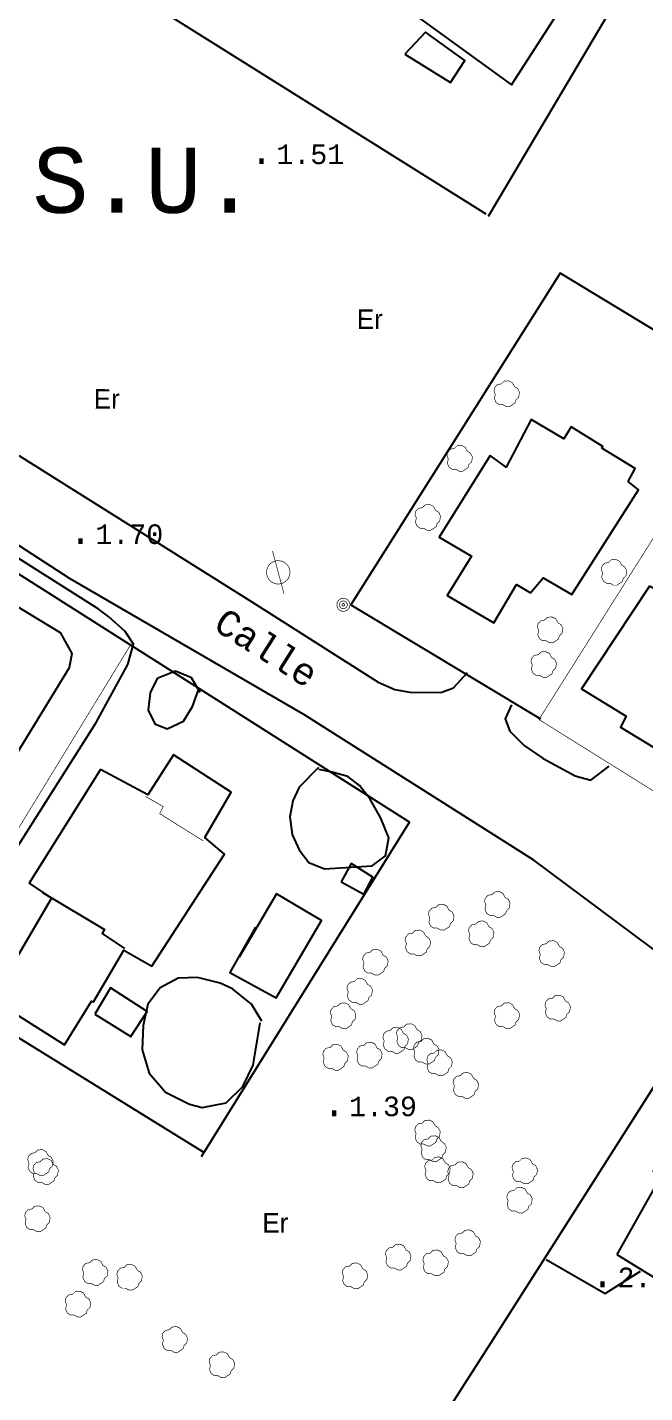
# Model space of a CAD drawing. Extents: x 743000 to 743800, y 4405200 to 4405700.
# Drawn here: x 743179 to 743226.3, y 4405256.1 to 4405360.5 of the extents above; entities that cross this region are included whole.
import ezdxf

# ---------------------------------------------------------------- set-up
doc = ezdxf.new("R2010")
doc.units = 0
doc.header["$MEASUREMENT"] = 0
for name, color, linetype in [('2', 7, 'CONTINUOUS'), ('24', 7, 'CONTINUOUS'), ('34', 7, 'CONTINUOUS'), ('41', 7, 'CONTINUOUS'), ('42', 7, 'CONTINUOUS'), ('50', 7, 'CONTINUOUS'), ('51', 7, 'CONTINUOUS'), ('54', 7, 'CONTINUOUS'), ('6', 7, 'CONTINUOUS'), ('7', 7, 'CONTINUOUS'), ('8', 7, 'CONTINUOUS')]:
    doc.layers.add(name, color=color, linetype=linetype)
doc.styles.add('MONOTXT', font='monotxt', dxfattribs={"height": 0.2})
doc.styles.get("Standard").update_dxf_attribs({"font": 'txt', "height": 0.2})

msp = doc.modelspace()

# ---------------------------------------------------------------- linework, layer by layer
at = {"layer": '2', "color": 7, "linetype": 'Continuous'}
msp.add_3dface([(743800, 4405200), (743800, 4405700), (743000.0000000001, 4405700), (743000.0000000001, 4405200)], dxfattribs=at)
at = {"layer": '34', "color": 1, "linetype": 'Continuous'}
msp.add_polyline3d([(743196.52, 4405291.68, 2.44), (743194.5500000002, 4405288.21, 2.39), (743198.0799999998, 4405286.28, 2.39), (743201.5600000002, 4405292.2, 2.4), (743198.11, 4405294.24, 2.4), (743195.2699999998, 4405289.39, 2.39)], dxfattribs=at)
at = {"layer": '41', "color": 1, "linetype": 'Continuous', "extrusion": (-0.0001748538000038455, -0.0002806816000061729, 0.9999999453219927), "const_width": 0.05, "elevation": -1363.473165}
msp.add_lwpolyline([(743235.3291592781, 4405332.310828977), (743234.3091592938, 4405332.930829002), (743218.1891577916, 4405307.360827994), (743232.499157573, 4405298.430827643)], dxfattribs=at)
at = {"layer": '41', "color": 1, "linetype": 'Continuous', "const_width": 0.05, "elevation": 2.47}
msp.add_lwpolyline([(743171.4, 4405287.83), (743186.91, 4405313.21)], dxfattribs=at)
at = {"layer": '41', "color": 1, "linetype": 'Continuous', "extrusion": (0.5407375839930336, 0.8411913368891629, 0), "const_width": 0.05, "elevation": 4107550.863383}
msp.add_lwpolyline([(1756903.840335925, 5.36), (1756878.578544619, 8.82)], dxfattribs=at)
at = {"layer": '41', "color": 1, "linetype": 'Continuous'}
for points in [[(743214.3499999999, 4405346.09, 2.34), (743229.6099999999, 4405371.9, 3.41), (743193.7, 4405394.41, 3.31), (743177.4, 4405369.3, 2.61), (743214.14, 4405346.25, 2.37)], [(743234.2699999998, 4405332.98, 2.98), (743219.8299999998, 4405341.72, 2.2), (743203.81, 4405316.34, 2.96), (743218.31, 4405307.62, 2.87)], [(743192.3899999999, 4405274.14, 2.45), (743208.2900000002, 4405299.72, 2.08), (743168.6499999998, 4405324.86, 3.42), (743152.9599999998, 4405298.92, 2.71), (743192.5799999998, 4405274.45, 2.46)], [(743251.4599999998, 4405272.04, 2.4), (743230.72, 4405285.32, 3.25), (743214.5300000001, 4405259.88, 3.11), (743198.4699999999, 4405234.810000001, 2.46), (743219.5999999999, 4405220.88, 2.56), (743236.05, 4405246.5, 8.48), (743251.4699999999, 4405272.09, 2.49)]]:
    msp.add_polyline3d(points, dxfattribs=at)
at = {"layer": '42', "color": 3, "linetype": 'Continuous', "const_width": 0.05}
for points, elevation in [([(743216.3699999999, 4405331.79), (743215.9599999998, 4405331.52), (743215.6899999998, 4405331.52), (743215.43, 4405331.67), (743215.15, 4405331.67), (743214.92, 4405331.83), (743214.7900000002, 4405332.13), (743214.8599999999, 4405332.46), (743214.7599999999, 4405332.72), (743214.8100000002, 4405332.97), (743215.0199999998, 4405333.2), (743215.3200000002, 4405333.25), (743215.5299999998, 4405333.46), (743215.8799999999, 4405333.49), (743216.16, 4405333.35), (743216.3299999998, 4405333.04), (743216.5700000002, 4405332.9), (743216.7099999998, 4405332.61), (743216.6500000001, 4405332.23), (743216.44, 4405332.03), (743216.3699999999, 4405331.79)], 4.65), ([(743212.77, 4405326.84), (743212.36, 4405326.57), (743212.0899999999, 4405326.57), (743211.83, 4405326.72), (743211.55, 4405326.72), (743211.3200000002, 4405326.88), (743211.19, 4405327.18), (743211.26, 4405327.51), (743211.16, 4405327.77), (743211.2099999998, 4405328.02), (743211.42, 4405328.25), (743211.7199999999, 4405328.3), (743211.93, 4405328.51), (743212.28, 4405328.54), (743212.56, 4405328.4), (743212.7299999999, 4405328.09), (743212.9699999999, 4405327.95), (743213.11, 4405327.66), (743213.05, 4405327.28), (743212.8399999999, 4405327.08), (743212.77, 4405326.84)], 4.39), ([(743210.3299999998, 4405322.32), (743209.9199999998, 4405322.05), (743209.65, 4405322.05), (743209.39, 4405322.2), (743209.11, 4405322.2), (743208.88, 4405322.36), (743208.7499999999, 4405322.66), (743208.8199999998, 4405322.99), (743208.7199999999, 4405323.25), (743208.77, 4405323.5), (743208.9799999999, 4405323.73), (743209.28, 4405323.78), (743209.4899999999, 4405323.99), (743209.8399999999, 4405324.02), (743210.12, 4405323.88), (743210.2900000002, 4405323.57), (743210.53, 4405323.43), (743210.67, 4405323.14), (743210.6099999999, 4405322.76), (743210.4, 4405322.560000001), (743210.3299999998, 4405322.32)], 4.39), ([(743224.5799999998, 4405318.12), (743224.1699999998, 4405317.85), (743223.9, 4405317.85), (743223.64, 4405318), (743223.3599999999, 4405318), (743223.13, 4405318.16), (743222.9999999999, 4405318.46), (743223.0699999998, 4405318.79), (743222.9699999999, 4405319.05), (743223.02, 4405319.3), (743223.2299999999, 4405319.53), (743223.53, 4405319.58), (743223.7399999999, 4405319.79), (743224.0899999999, 4405319.82), (743224.37, 4405319.68), (743224.5400000002, 4405319.37), (743224.78, 4405319.23), (743224.92, 4405318.94), (743224.8599999999, 4405318.560000001), (743224.65, 4405318.36), (743224.5799999998, 4405318.12)], 4.06), ([(743219.6899999998, 4405313.72), (743219.2800000001, 4405313.45), (743219.01, 4405313.45), (743218.7499999999, 4405313.6), (743218.4699999999, 4405313.6), (743218.2399999999, 4405313.76), (743218.11, 4405314.060000001), (743218.1800000002, 4405314.39), (743218.0799999998, 4405314.65), (743218.13, 4405314.9), (743218.34, 4405315.13), (743218.64, 4405315.18), (743218.85, 4405315.39), (743219.2000000002, 4405315.42), (743219.48, 4405315.28), (743219.65, 4405314.97), (743219.8899999999, 4405314.83), (743220.03, 4405314.54), (743219.9699999999, 4405314.16), (743219.76, 4405313.96), (743219.6899999998, 4405313.72)], 4.28), ([(743219.2000000002, 4405311.07), (743218.79, 4405310.8), (743218.5200000001, 4405310.8), (743218.2600000001, 4405310.95), (743217.9799999999, 4405310.95), (743217.7500000001, 4405311.11), (743217.62, 4405311.41), (743217.69, 4405311.74), (743217.5899999999, 4405312), (743217.64, 4405312.25), (743217.8499999999, 4405312.48), (743218.15, 4405312.53), (743218.3599999999, 4405312.74), (743218.7099999998, 4405312.77), (743218.9899999999, 4405312.63), (743219.1599999998, 4405312.32), (743219.4, 4405312.18), (743219.5400000002, 4405311.89), (743219.48, 4405311.51), (743219.2699999998, 4405311.310000001), (743219.2000000002, 4405311.07)], 4.31), ([(743215.65, 4405292.71), (743215.24, 4405292.44), (743214.97, 4405292.44), (743214.7099999998, 4405292.59), (743214.4299999998, 4405292.59), (743214.2000000002, 4405292.75), (743214.07, 4405293.05), (743214.14, 4405293.38), (743214.04, 4405293.64), (743214.0899999999, 4405293.89), (743214.3000000002, 4405294.12), (743214.5999999999, 4405294.17), (743214.8100000002, 4405294.38), (743215.16, 4405294.41), (743215.44, 4405294.27), (743215.6099999999, 4405293.96), (743215.8499999999, 4405293.82), (743215.99, 4405293.53), (743215.93, 4405293.15), (743215.72, 4405292.95), (743215.65, 4405292.71)], 3.21), ([(743211.3599999999, 4405291.73), (743210.95, 4405291.46), (743210.68, 4405291.46), (743210.42, 4405291.61), (743210.14, 4405291.61), (743209.91, 4405291.77), (743209.7799999998, 4405292.07), (743209.8499999999, 4405292.4), (743209.75, 4405292.66), (743209.8, 4405292.91), (743210.0099999999, 4405293.14), (743210.31, 4405293.19), (743210.5199999998, 4405293.4), (743210.8699999999, 4405293.43), (743211.15, 4405293.29), (743211.3200000002, 4405292.98), (743211.5599999998, 4405292.84), (743211.7, 4405292.55), (743211.6399999999, 4405292.17), (743211.4300000002, 4405291.97), (743211.3599999999, 4405291.73)], 3.21), ([(743209.57, 4405289.76), (743209.16, 4405289.49), (743208.89, 4405289.49), (743208.63, 4405289.64), (743208.3499999999, 4405289.64), (743208.12, 4405289.8), (743207.9899999999, 4405290.1), (743208.06, 4405290.43), (743207.9599999998, 4405290.69), (743208.01, 4405290.94), (743208.2199999999, 4405291.17), (743208.52, 4405291.22), (743208.7299999999, 4405291.43), (743209.0799999998, 4405291.46), (743209.36, 4405291.32), (743209.5300000001, 4405291.01), (743209.7699999998, 4405290.87), (743209.91, 4405290.58), (743209.8499999999, 4405290.2), (743209.64, 4405290), (743209.57, 4405289.76)], 3.21), ([(743214.42, 4405290.46), (743214.0099999999, 4405290.19), (743213.7399999999, 4405290.19), (743213.4799999999, 4405290.34), (743213.2000000002, 4405290.34), (743212.9699999999, 4405290.5), (743212.8399999999, 4405290.8), (743212.91, 4405291.13), (743212.81, 4405291.39), (743212.8599999999, 4405291.64), (743213.07, 4405291.87), (743213.3699999999, 4405291.92), (743213.5799999998, 4405292.13), (743213.93, 4405292.16), (743214.2099999998, 4405292.02), (743214.38, 4405291.71), (743214.62, 4405291.57), (743214.7599999999, 4405291.28), (743214.7, 4405290.9), (743214.4899999999, 4405290.7), (743214.42, 4405290.46)], 3.21), ([(743219.81, 4405288.95), (743219.4, 4405288.68), (743219.13, 4405288.68), (743218.8699999999, 4405288.83), (743218.5899999999, 4405288.83), (743218.3599999999, 4405288.99), (743218.2299999999, 4405289.29), (743218.3000000002, 4405289.62), (743218.2, 4405289.88), (743218.2499999999, 4405290.13), (743218.46, 4405290.36), (743218.7599999999, 4405290.41), (743218.97, 4405290.62), (743219.3200000002, 4405290.65), (743219.5999999999, 4405290.51), (743219.7699999998, 4405290.2), (743220.0099999999, 4405290.060000001), (743220.15, 4405289.77), (743220.0899999999, 4405289.39), (743219.88, 4405289.19), (743219.81, 4405288.95)], 3.21), ([(743206.32, 4405288.29), (743205.91, 4405288.02), (743205.64, 4405288.02), (743205.38, 4405288.17), (743205.0999999999, 4405288.17), (743204.87, 4405288.33), (743204.7399999999, 4405288.63), (743204.81, 4405288.96), (743204.7099999998, 4405289.22), (743204.76, 4405289.47), (743204.9699999999, 4405289.7), (743205.27, 4405289.75), (743205.4799999999, 4405289.96), (743205.8299999998, 4405289.99), (743206.1099999999, 4405289.85), (743206.2799999998, 4405289.54), (743206.5199999998, 4405289.4), (743206.66, 4405289.11), (743206.5999999999, 4405288.73), (743206.3900000001, 4405288.53), (743206.32, 4405288.29)], 3.21), ([(743205.12, 4405286.06), (743204.7099999998, 4405285.79), (743204.4399999998, 4405285.79), (743204.1799999998, 4405285.94), (743203.9, 4405285.94), (743203.6699999998, 4405286.1), (743203.5400000002, 4405286.4), (743203.61, 4405286.73), (743203.51, 4405286.99), (743203.5599999998, 4405287.24), (743203.77, 4405287.47), (743204.0699999998, 4405287.52), (743204.28, 4405287.73), (743204.63, 4405287.76), (743204.9099999998, 4405287.62), (743205.0799999998, 4405287.310000001), (743205.32, 4405287.17), (743205.4599999998, 4405286.88), (743205.4, 4405286.5), (743205.19, 4405286.3), (743205.12, 4405286.06)], 3.21), ([(743220.27, 4405284.78), (743219.8599999999, 4405284.51), (743219.5899999999, 4405284.51), (743219.3299999998, 4405284.66), (743219.0500000002, 4405284.66), (743218.82, 4405284.82), (743218.6900000002, 4405285.12), (743218.7599999999, 4405285.45), (743218.66, 4405285.71), (743218.7099999998, 4405285.96), (743218.92, 4405286.19), (743219.2199999999, 4405286.24), (743219.43, 4405286.45), (743219.7799999998, 4405286.48), (743220.06, 4405286.34), (743220.23, 4405286.03), (743220.47, 4405285.89), (743220.6099999999, 4405285.6), (743220.5499999998, 4405285.22), (743220.3399999999, 4405285.02), (743220.27, 4405284.78)], 3.21), ([(743203.8499999999, 4405284.19), (743203.44, 4405283.92), (743203.1700000002, 4405283.92), (743202.9099999998, 4405284.07), (743202.6299999999, 4405284.07), (743202.3999999998, 4405284.23), (743202.27, 4405284.53), (743202.3399999999, 4405284.86), (743202.24, 4405285.12), (743202.29, 4405285.37), (743202.4999999999, 4405285.6), (743202.8, 4405285.65), (743203.0099999999, 4405285.86), (743203.3599999999, 4405285.89), (743203.6399999999, 4405285.75), (743203.81, 4405285.44), (743204.0500000002, 4405285.3), (743204.1900000002, 4405285.01), (743204.13, 4405284.63), (743203.92, 4405284.43), (743203.8499999999, 4405284.19)], 3.21), ([(743216.38, 4405284.2), (743215.97, 4405283.93), (743215.7, 4405283.93), (743215.44, 4405284.08), (743215.16, 4405284.08), (743214.93, 4405284.24), (743214.8, 4405284.54), (743214.87, 4405284.87), (743214.77, 4405285.13), (743214.82, 4405285.38), (743215.0299999998, 4405285.61), (743215.3299999998, 4405285.66), (743215.54, 4405285.87), (743215.8900000001, 4405285.9), (743216.17, 4405285.76), (743216.34, 4405285.45), (743216.58, 4405285.310000001), (743216.7199999999, 4405285.02), (743216.66, 4405284.64), (743216.45, 4405284.44), (743216.38, 4405284.2)], 3.21), ([(743207.8699999999, 4405282.31), (743207.4599999998, 4405282.04), (743207.1900000002, 4405282.04), (743206.93, 4405282.19), (743206.65, 4405282.19), (743206.42, 4405282.35), (743206.29, 4405282.65), (743206.3599999999, 4405282.98), (743206.26, 4405283.24), (743206.3100000002, 4405283.49), (743206.5199999998, 4405283.72), (743206.8200000002, 4405283.77), (743207.0299999998, 4405283.98), (743207.3799999999, 4405284.01), (743207.6599999998, 4405283.87), (743207.83, 4405283.560000001), (743208.0699999998, 4405283.42), (743208.2099999998, 4405283.13), (743208.1499999998, 4405282.75), (743207.9400000002, 4405282.55), (743207.8699999999, 4405282.31)], 3.21), ([(743208.91, 4405282.59), (743208.4999999999, 4405282.32), (743208.2299999999, 4405282.32), (743207.9699999999, 4405282.47), (743207.69, 4405282.47), (743207.4599999998, 4405282.63), (743207.3299999998, 4405282.93), (743207.3999999998, 4405283.26), (743207.3, 4405283.52), (743207.35, 4405283.77), (743207.5599999998, 4405284), (743207.86, 4405284.05), (743208.0699999998, 4405284.26), (743208.4199999998, 4405284.29), (743208.7, 4405284.15), (743208.87, 4405283.84), (743209.11, 4405283.7), (743209.2499999999, 4405283.41), (743209.1899999998, 4405283.03), (743208.9799999999, 4405282.83), (743208.91, 4405282.59)], 3.21), ([(743210.2099999998, 4405281.48), (743209.8, 4405281.21), (743209.5300000001, 4405281.21), (743209.2699999998, 4405281.36), (743208.9899999999, 4405281.36), (743208.7599999999, 4405281.52), (743208.63, 4405281.82), (743208.7, 4405282.15), (743208.5999999999, 4405282.41), (743208.65, 4405282.66), (743208.8599999999, 4405282.89), (743209.16, 4405282.94), (743209.3699999999, 4405283.15), (743209.7199999999, 4405283.18), (743209.9999999999, 4405283.04), (743210.17, 4405282.73), (743210.41, 4405282.59), (743210.5500000002, 4405282.3), (743210.49, 4405281.92), (743210.28, 4405281.72), (743210.2099999998, 4405281.48)], 3.21), ([(743203.27, 4405281.01), (743202.86, 4405280.74), (743202.5899999999, 4405280.74), (743202.33, 4405280.89), (743202.05, 4405280.89), (743201.8200000002, 4405281.05), (743201.69, 4405281.35), (743201.76, 4405281.68), (743201.66, 4405281.94), (743201.7099999998, 4405282.19), (743201.92, 4405282.42), (743202.2199999999, 4405282.47), (743202.43, 4405282.68), (743202.78, 4405282.71), (743203.06, 4405282.57), (743203.2299999999, 4405282.26), (743203.4699999999, 4405282.12), (743203.61, 4405281.83), (743203.55, 4405281.45), (743203.3399999999, 4405281.25), (743203.27, 4405281.01)], 3.21), ([(743205.8599999999, 4405281.18), (743205.45, 4405280.91), (743205.18, 4405280.91), (743204.92, 4405281.06), (743204.64, 4405281.06), (743204.41, 4405281.22), (743204.28, 4405281.52), (743204.35, 4405281.85), (743204.25, 4405282.11), (743204.3, 4405282.36), (743204.5099999999, 4405282.59), (743204.81, 4405282.64), (743205.0199999998, 4405282.85), (743205.37, 4405282.88), (743205.65, 4405282.74), (743205.8200000002, 4405282.43), (743206.0600000002, 4405282.29), (743206.2, 4405282), (743206.14, 4405281.62), (743205.93, 4405281.42), (743205.8599999999, 4405281.18)], 3.21), ([(743211.23, 4405280.59), (743210.82, 4405280.32), (743210.5500000002, 4405280.32), (743210.2900000002, 4405280.47), (743210.0099999999, 4405280.47), (743209.7799999998, 4405280.63), (743209.65, 4405280.93), (743209.7199999999, 4405281.26), (743209.62, 4405281.52), (743209.67, 4405281.77), (743209.8799999999, 4405282), (743210.18, 4405282.05), (743210.3899999999, 4405282.26), (743210.7399999999, 4405282.29), (743211.0199999998, 4405282.15), (743211.19, 4405281.84), (743211.4300000002, 4405281.7), (743211.5700000002, 4405281.41), (743211.51, 4405281.03), (743211.3, 4405280.83), (743211.23, 4405280.59)], 3.21), ([(743213.2399999999, 4405278.86), (743212.83, 4405278.59), (743212.56, 4405278.59), (743212.3, 4405278.74), (743212.02, 4405278.74), (743211.79, 4405278.9), (743211.66, 4405279.2), (743211.73, 4405279.53), (743211.63, 4405279.79), (743211.68, 4405280.04), (743211.8899999999, 4405280.27), (743212.19, 4405280.32), (743212.3999999998, 4405280.53), (743212.75, 4405280.560000001), (743213.03, 4405280.42), (743213.2000000002, 4405280.11), (743213.4400000002, 4405279.97), (743213.5799999998, 4405279.68), (743213.52, 4405279.3), (743213.31, 4405279.1), (743213.2399999999, 4405278.86)], 3.21), ([(743210.31, 4405275.22), (743209.9, 4405274.95), (743209.63, 4405274.95), (743209.3699999999, 4405275.1), (743209.0899999999, 4405275.1), (743208.8599999999, 4405275.26), (743208.7299999999, 4405275.56), (743208.8000000002, 4405275.89), (743208.7, 4405276.15), (743208.7499999999, 4405276.4), (743208.96, 4405276.63), (743209.2599999999, 4405276.68), (743209.47, 4405276.89), (743209.8200000002, 4405276.92), (743210.0999999999, 4405276.78), (743210.2699999998, 4405276.47), (743210.5099999999, 4405276.33), (743210.65, 4405276.04), (743210.5899999999, 4405275.66), (743210.38, 4405275.46), (743210.31, 4405275.22)], 3.21), ([(743210.77, 4405274.02), (743210.3599999999, 4405273.75), (743210.0899999999, 4405273.75), (743209.8299999998, 4405273.9), (743209.5500000002, 4405273.9), (743209.32, 4405274.060000001), (743209.1899999998, 4405274.36), (743209.2599999999, 4405274.69), (743209.16, 4405274.95), (743209.2099999998, 4405275.2), (743209.42, 4405275.43), (743209.7199999999, 4405275.48), (743209.93, 4405275.69), (743210.28, 4405275.72), (743210.56, 4405275.58), (743210.73, 4405275.27), (743210.97, 4405275.13), (743211.1099999999, 4405274.84), (743211.0499999998, 4405274.46), (743210.8399999999, 4405274.26), (743210.77, 4405274.02)], 3.21), ([(743180.6899999998, 4405272.96), (743180.28, 4405272.69), (743180.0099999999, 4405272.69), (743179.7499999999, 4405272.84), (743179.4699999999, 4405272.84), (743179.2399999999, 4405273), (743179.11, 4405273.3), (743179.18, 4405273.63), (743179.0799999998, 4405273.89), (743179.13, 4405274.14), (743179.3399999999, 4405274.37), (743179.64, 4405274.42), (743179.8499999999, 4405274.63), (743180.2, 4405274.66), (743180.4799999999, 4405274.52), (743180.6499999998, 4405274.21), (743180.89, 4405274.07), (743181.0299999998, 4405273.78), (743180.97, 4405273.4), (743180.7599999999, 4405273.2), (743180.6899999998, 4405272.96)], 2.42), ([(743181.0899999999, 4405272.27), (743180.68, 4405272), (743180.41, 4405272), (743180.15, 4405272.15), (743179.87, 4405272.15), (743179.64, 4405272.310000001), (743179.51, 4405272.61), (743179.5799999998, 4405272.94), (743179.48, 4405273.2), (743179.53, 4405273.45), (743179.7399999999, 4405273.68), (743180.04, 4405273.73), (743180.2499999999, 4405273.94), (743180.5999999999, 4405273.97), (743180.88, 4405273.83), (743181.0500000002, 4405273.52), (743181.2900000002, 4405273.38), (743181.43, 4405273.09), (743181.37, 4405272.71), (743181.16, 4405272.51), (743181.0899999999, 4405272.27)], 2.42), ([(743211.07, 4405272.4), (743210.66, 4405272.13), (743210.3899999999, 4405272.13), (743210.13, 4405272.28), (743209.8499999999, 4405272.28), (743209.62, 4405272.44), (743209.4899999999, 4405272.74), (743209.56, 4405273.07), (743209.4599999998, 4405273.33), (743209.51, 4405273.58), (743209.7199999999, 4405273.810000001), (743210.02, 4405273.86), (743210.2299999999, 4405274.07), (743210.5799999998, 4405274.1), (743210.8599999999, 4405273.96), (743211.0299999998, 4405273.65), (743211.2699999998, 4405273.51), (743211.41, 4405273.22), (743211.3499999999, 4405272.84), (743211.1400000001, 4405272.64), (743211.07, 4405272.4)], 3.21), ([(743212.83, 4405272.03), (743212.42, 4405271.76), (743212.1499999998, 4405271.76), (743211.8899999999, 4405271.91), (743211.6099999999, 4405271.91), (743211.3799999999, 4405272.07), (743211.2499999999, 4405272.37), (743211.3200000002, 4405272.7), (743211.22, 4405272.96), (743211.2699999998, 4405273.21), (743211.48, 4405273.44), (743211.7799999998, 4405273.49), (743211.99, 4405273.7), (743212.34, 4405273.73), (743212.6199999999, 4405273.59), (743212.79, 4405273.28), (743213.03, 4405273.14), (743213.1699999998, 4405272.85), (743213.11, 4405272.47), (743212.8999999998, 4405272.27), (743212.83, 4405272.03)], 3.21), ([(743217.7500000001, 4405272.32), (743217.3399999999, 4405272.05), (743217.07, 4405272.05), (743216.81, 4405272.2), (743216.5299999998, 4405272.2), (743216.3, 4405272.36), (743216.17, 4405272.66), (743216.2399999999, 4405272.99), (743216.1400000001, 4405273.25), (743216.19, 4405273.5), (743216.4000000001, 4405273.73), (743216.7, 4405273.78), (743216.9100000001, 4405273.99), (743217.2599999999, 4405274.02), (743217.54, 4405273.88), (743217.7099999998, 4405273.57), (743217.9500000002, 4405273.43), (743218.09, 4405273.14), (743218.03, 4405272.76), (743217.82, 4405272.56), (743217.7500000001, 4405272.32)], 3.21), ([(743217.3499999999, 4405270.08), (743216.94, 4405269.81), (743216.67, 4405269.81), (743216.41, 4405269.96), (743216.1299999999, 4405269.96), (743215.9, 4405270.12), (743215.7699999998, 4405270.42), (743215.8399999999, 4405270.75), (743215.74, 4405271.01), (743215.79, 4405271.26), (743215.9999999999, 4405271.49), (743216.3, 4405271.54), (743216.5099999999, 4405271.75), (743216.8599999999, 4405271.78), (743217.1399999999, 4405271.64), (743217.31, 4405271.33), (743217.55, 4405271.19), (743217.69, 4405270.9), (743217.6299999999, 4405270.52), (743217.4200000002, 4405270.32), (743217.3499999999, 4405270.08)], 3.21), ([(743180.46, 4405268.66), (743180.05, 4405268.39), (743179.78, 4405268.39), (743179.52, 4405268.54), (743179.2399999999, 4405268.54), (743179.01, 4405268.7), (743178.8799999999, 4405269), (743178.9500000002, 4405269.33), (743178.85, 4405269.59), (743178.8999999998, 4405269.84), (743179.11, 4405270.07), (743179.4099999998, 4405270.12), (743179.62, 4405270.33), (743179.9699999999, 4405270.36), (743180.2499999999, 4405270.22), (743180.42, 4405269.91), (743180.66, 4405269.77), (743180.8, 4405269.48), (743180.74, 4405269.1), (743180.53, 4405268.9), (743180.46, 4405268.66)], 2.42), ([(743213.38, 4405266.82), (743212.9699999999, 4405266.55), (743212.7, 4405266.55), (743212.44, 4405266.7), (743212.1600000001, 4405266.7), (743211.93, 4405266.86), (743211.7999999998, 4405267.16), (743211.8699999999, 4405267.49), (743211.77, 4405267.75), (743211.8200000002, 4405268), (743212.03, 4405268.23), (743212.3299999998, 4405268.28), (743212.54, 4405268.49), (743212.89, 4405268.52), (743213.1699999998, 4405268.38), (743213.34, 4405268.07), (743213.5799999998, 4405267.93), (743213.7199999999, 4405267.64), (743213.6599999998, 4405267.26), (743213.45, 4405267.06), (743213.38, 4405266.82)], 3.21), ([(743208.0699999998, 4405265.73), (743207.6599999998, 4405265.46), (743207.39, 4405265.46), (743207.1299999999, 4405265.61), (743206.8499999999, 4405265.61), (743206.6199999999, 4405265.77), (743206.49, 4405266.07), (743206.5599999998, 4405266.4), (743206.4599999998, 4405266.66), (743206.51, 4405266.91), (743206.7199999999, 4405267.14), (743207.02, 4405267.19), (743207.2299999999, 4405267.4), (743207.5799999998, 4405267.43), (743207.86, 4405267.29), (743208.03, 4405266.98), (743208.27, 4405266.84), (743208.41, 4405266.55), (743208.3499999999, 4405266.17), (743208.14, 4405265.97), (743208.0699999998, 4405265.73)], 3.21), ([(743184.88, 4405264.55), (743184.4699999999, 4405264.28), (743184.2, 4405264.28), (743183.94, 4405264.43), (743183.6599999998, 4405264.43), (743183.43, 4405264.59), (743183.2999999998, 4405264.89), (743183.37, 4405265.22), (743183.27, 4405265.48), (743183.3199999998, 4405265.73), (743183.53, 4405265.96), (743183.8299999998, 4405266.01), (743184.04, 4405266.22), (743184.39, 4405266.25), (743184.6699999998, 4405266.11), (743184.8399999999, 4405265.8), (743185.0799999998, 4405265.66), (743185.2199999999, 4405265.37), (743185.16, 4405264.99), (743184.95, 4405264.79), (743184.88, 4405264.55)], 2.77), ([(743210.93, 4405265.28), (743210.5199999998, 4405265.01), (743210.2499999999, 4405265.01), (743209.9899999999, 4405265.16), (743209.71, 4405265.16), (743209.4799999999, 4405265.32), (743209.3499999999, 4405265.62), (743209.42, 4405265.95), (743209.32, 4405266.21), (743209.3699999999, 4405266.46), (743209.5799999998, 4405266.69), (743209.8799999999, 4405266.74), (743210.0899999999, 4405266.95), (743210.44, 4405266.98), (743210.7199999999, 4405266.84), (743210.89, 4405266.53), (743211.1299999999, 4405266.39), (743211.2699999998, 4405266.1), (743211.2099999998, 4405265.72), (743211, 4405265.52), (743210.93, 4405265.28)], 3.21), ([(743187.51, 4405264.18), (743187.0999999999, 4405263.91), (743186.8299999998, 4405263.91), (743186.5700000002, 4405264.06), (743186.2899999998, 4405264.06), (743186.06, 4405264.22), (743185.9299999998, 4405264.52), (743186, 4405264.85), (743185.9, 4405265.11), (743185.9499999998, 4405265.36), (743186.16, 4405265.59), (743186.4599999998, 4405265.64), (743186.67, 4405265.85), (743187.02, 4405265.88), (743187.2999999998, 4405265.74), (743187.4699999999, 4405265.43), (743187.7099999998, 4405265.29), (743187.8499999999, 4405265), (743187.79, 4405264.62), (743187.5799999998, 4405264.42), (743187.51, 4405264.18)], 2.77), ([(743204.76, 4405264.29), (743204.35, 4405264.02), (743204.0799999998, 4405264.02), (743203.82, 4405264.17), (743203.5400000002, 4405264.17), (743203.31, 4405264.33), (743203.18, 4405264.63), (743203.25, 4405264.96), (743203.15, 4405265.22), (743203.2, 4405265.47), (743203.41, 4405265.7), (743203.7099999998, 4405265.75), (743203.92, 4405265.96), (743204.2700000001, 4405265.99), (743204.55, 4405265.85), (743204.72, 4405265.54), (743204.96, 4405265.4), (743205.0999999999, 4405265.11), (743205.04, 4405264.73), (743204.8299999998, 4405264.53), (743204.76, 4405264.29)], 3.2), ([(743183.56, 4405262.13), (743183.1499999998, 4405261.86), (743182.8799999999, 4405261.86), (743182.62, 4405262.01), (743182.3399999999, 4405262.01), (743182.11, 4405262.17), (743181.98, 4405262.47), (743182.0499999998, 4405262.8), (743181.95, 4405263.06), (743182, 4405263.31), (743182.2099999998, 4405263.54), (743182.51, 4405263.59), (743182.7199999999, 4405263.8), (743183.0699999998, 4405263.83), (743183.35, 4405263.69), (743183.52, 4405263.38), (743183.76, 4405263.24), (743183.9, 4405262.95), (743183.84, 4405262.57), (743183.6299999999, 4405262.37), (743183.56, 4405262.13)], 2.9), ([(743190.97, 4405259.42), (743190.56, 4405259.15), (743190.29, 4405259.15), (743190.03, 4405259.3), (743189.7499999999, 4405259.3), (743189.52, 4405259.46), (743189.3899999999, 4405259.76), (743189.4599999998, 4405260.09), (743189.36, 4405260.35), (743189.41, 4405260.6), (743189.6199999999, 4405260.83), (743189.92, 4405260.88), (743190.13, 4405261.09), (743190.4799999999, 4405261.12), (743190.7599999999, 4405260.98), (743190.93, 4405260.67), (743191.17, 4405260.53), (743191.31, 4405260.24), (743191.2499999999, 4405259.86), (743191.0399999998, 4405259.66), (743190.97, 4405259.42)], 2.77), ([(743194.5699999998, 4405257.49), (743194.16, 4405257.22), (743193.89, 4405257.22), (743193.6299999999, 4405257.37), (743193.3499999999, 4405257.37), (743193.1199999999, 4405257.53), (743192.99, 4405257.83), (743193.06, 4405258.16), (743192.9599999998, 4405258.42), (743193.01, 4405258.67), (743193.2199999999, 4405258.9), (743193.52, 4405258.95), (743193.7299999999, 4405259.16), (743194.0799999998, 4405259.19), (743194.36, 4405259.05), (743194.53, 4405258.74), (743194.7700000001, 4405258.6), (743194.91, 4405258.31), (743194.85, 4405257.93), (743194.64, 4405257.73), (743194.5699999998, 4405257.49)], 2.89)]:
    msp.add_lwpolyline(points, dxfattribs=dict(at, elevation=elevation))
at = {"layer": '42', "color": 3, "linetype": 'Continuous', "elevation": 3.99}
msp.add_lwpolyline([(743192.28, 4405309.64), (743191.61, 4405310.77), (743190.38, 4405311.28), (743188.9799999999, 4405310.7), (743188.44, 4405309.6), (743188.3, 4405308.29), (743188.81, 4405307.25), (743189.7599999999, 4405306.86), (743191.0099999999, 4405307.44), (743191.7, 4405308.57), (743192.1399999999, 4405309.83)], dxfattribs=at)
at = {"layer": '42', "color": 3, "linetype": 'Continuous'}
for points in [[(743172.8499999999, 4405289.26, 4.34), (743184.31, 4405307.34, 4.72), (743186.73, 4405311.78, 4.47), (743187.1700000002, 4405313.33, 4.47), (743186.53, 4405314.31, 4.47), (743185.2900000002, 4405315.43, 4.47), (743184.4599999998, 4405316.03, 4.47), (743173.85, 4405322.75, 4.47)], [(743175.1799999998, 4405318.07, 4.45), (743181.5600000002, 4405314.22, 4.39), (743182.45, 4405312.62, 4.39), (743182.25, 4405311.53, 4.39), (743171.0999999999, 4405293.34, 4.39)], [(743201.3399999999, 4405303.89, 4.14), (743199.8399999999, 4405302.4, 4.14), (743199.3599999999, 4405301.36, 4.14), (743199.1399999999, 4405300.12, 4.14), (743199.3199999998, 4405298.78, 4.14), (743199.8399999999, 4405297.59, 4.14), (743200.5799999998, 4405296.62, 4.14), (743201.7899999998, 4405296.14, 4.14), (743205.4399999998, 4405296.37, 4.24), (743206.4599999998, 4405297.13, 4.24), (743206.7099999998, 4405298.53, 4.15), (743206.0999999999, 4405300.03, 4), (743205.2900000002, 4405301.47, 3.93), (743204.4599999998, 4405302.52, 3.91), (743203.5799999998, 4405303.2, 3.91), (743202.37, 4405303.54, 3.91), (743201.3699999999, 4405303.75, 3.97)], [(743196.9999999999, 4405284.5, 4.88), (743196.21, 4405285.78, 4.88), (743194.7399999999, 4405286.97, 4.88), (743193.82, 4405287.39, 4.88), (743192.07, 4405287.84, 4.88), (743190.5899999999, 4405287.77, 4.88), (743189.2099999998, 4405287.03, 4.88), (743188.26, 4405285.8, 4.88), (743187.91, 4405284.15, 4.88), (743187.84, 4405282.3, 4.88), (743188.3699999999, 4405280.5, 4.88), (743189.63, 4405279.07, 4.88), (743191.45, 4405278.14, 4.88), (743192.4300000002, 4405277.88, 4.88), (743194.2599999999, 4405278.24, 4.88), (743195.55, 4405279.49, 4.87), (743196.3399999999, 4405281.13, 4.81), (743196.8799999999, 4405284.37, 4.81)]]:
    msp.add_polyline3d(points, dxfattribs=at)
at = {"layer": '51', "color": 1, "linetype": 'Continuous', "const_width": 0.05, "elevation": 5.07}
msp.add_lwpolyline([(743188.12, 4405301.67), (743189.4500000002, 4405300.91), (743189.1800000002, 4405300.37), (743192.52, 4405298.28)], dxfattribs=at)
at = {"layer": '51', "color": 1, "linetype": 'Continuous', "extrusion": (-0.5346633583219116, -0.8450651414346325, 0), "const_width": 0.05, "elevation": -4120106.937192}
msp.add_lwpolyline([(-1727306.002972634, 4.18), (-1727312.736181378, 4.04)], dxfattribs=at)
at = {"layer": '51', "color": 1, "linetype": 'Continuous'}
for points in [[(743206.1199999999, 4405379.01, 7.58), (743200.43, 4405370.47, 7.65), (743205.42, 4405367.17, 7.73), (743204.0500000002, 4405364.87, 7.26), (743216.0899999999, 4405356.14, 7.81), (743221.93, 4405365.2, 7.82), (743215.41, 4405369.93, 7.68), (743216.6, 4405371.92, 7.68), (743206.1199999999, 4405379.01, 7.58)], [(743207.9400000002, 4405358.49, 4.83), (743211.42, 4405356.32, 4.81), (743212.53, 4405357.99, 4.35), (743209.5300000001, 4405360.15, 4.35), (743207.9400000002, 4405358.49, 4.83)], [(743214.46, 4405327.77, 6.1), (743210.56, 4405321.53, 5.86), (743213.0400000002, 4405320.06, 8.09), (743211.19, 4405317.05, 7.04), (743214.7499999999, 4405314.98, 7.04), (743216.49, 4405317.9, 8.02), (743217.56, 4405317.27, 8.32), (743218.5200000001, 4405318.41, 7.61), (743220.7099999998, 4405317.13, 7.42), (743225.8299999998, 4405325.15, 7.04), (743225.0299999998, 4405325.79, 6.13), (743225.5600000002, 4405326.78, 6.13), (743223.02, 4405328.32, 6.91), (743223.09, 4405328.45, 6.14), (743220.67, 4405329.96, 6.14), (743220.1099999999, 4405329.05, 6.64), (743217.6099999999, 4405330.52, 6.47), (743215.68, 4405326.87, 7.63), (743214.46, 4405327.77, 6.1)], [(743226.6499999998, 4405317.78, 6.95), (743221.45, 4405309.91, 6.75), (743224.88, 4405307.82, 9.12), (743224.43, 4405306.99, 9.02), (743231.53, 4405302.68, 6.74), (743234.5500000002, 4405307.71, 6.65), (743233.15, 4405308.65, 7.16), (743234.8699999999, 4405311.49, 6.83), (743236.3499999999, 4405314.29, 4.55), (743232.87, 4405316.27, 4.55), (743232.09, 4405314.78, 8.36), (743226.6499999998, 4405317.78, 6.95)], [(743184.6399999999, 4405303.75, 5.05), (743179.18, 4405295.060000001, 5.05), (743180.9, 4405293.89, 5.23), (743178.3599999999, 4405289.53, 4.01), (743176.4299999998, 4405286.11, 3.7), (743181.89, 4405282.69, 3.56), (743183.9599999998, 4405286.01, 3.94), (743184.11, 4405285.96, 3.94), (743186.43, 4405289.92, 5.41), (743188.57, 4405288.71, 5.41), (743194.13, 4405297.26, 5.17), (743192.6399999999, 4405298.54, 4.99), (743194.66, 4405302.02, 4.89), (743190.2299999999, 4405304.88, 4.75), (743188.28, 4405301.810000001, 4.92), (743184.6399999999, 4405303.75, 5.05)], [(743203.07, 4405295.14, 3.99), (743204.8000000002, 4405294.21, 4.42), (743205.4999999999, 4405295.5, 4.33), (743203.82, 4405296.56, 4.18), (743203.07, 4405295.14, 3.99)], [(743180.21, 4405294.33, 5.33), (743184.95, 4405291.51, 5.21), (743184.7800000001, 4405291.19, 5.29), (743186.49, 4405290.04, 5.12)], [(743184.2099999998, 4405285.02, 4.96), (743186.97, 4405283.310000001, 4.88), (743188.2299999999, 4405285.24, 4.64), (743185.4199999998, 4405287.03, 4.81), (743184.2099999998, 4405285.02, 4.96)], [(743224.1699999998, 4405266.64, 8.09), (743233.2800000001, 4405261.03, 8.09), (743237.06, 4405267.1, 7.98), (743239.67, 4405265.61, 6.85), (743243.28, 4405271.57, 6.99), (743230.98, 4405279.22, 7.15), (743226.95, 4405273.01, 7.15), (743227.56, 4405272.66, 8.01), (743224.1699999998, 4405266.64, 8.09)]]:
    msp.add_polyline3d(points, dxfattribs=at)
at = {"layer": '54', "color": 1, "linetype": 'Continuous', "extrusion": (-0.454937766095011, -0.7896046283913409, 0.4117719754954843), "elevation": -3816535.831653}
msp.add_lwpolyline([(-1555243.468981151, 1724533.804146978), (-1555238.240883983, 1724533.804146978), (-1555236.772414719, 1724540.651606216)], dxfattribs=at)
at = {"layer": '6', "color": 7, "linetype": 'Continuous'}
for points in [[(743276.01, 4405200, 2.43), (743276.45, 4405200.28, 2.43), (743277.06, 4405201.16, 2.43), (743286.89, 4405219.57, 2.44), (743290.9999999999, 4405227.8, 2.44), (743296.2199999999, 4405241.41, 2.44), (743296.21, 4405242.76, 2.44), (743295.78, 4405244.08, 2.44), (743295.01, 4405245.560000001, 2.44), (743292.44, 4405249.27, 2.43), (743291.4899999999, 4405250.26, 2.41), (743274.29, 4405260.79, 2.1), (743256.25, 4405272.29, 2.1), (743254.0500000002, 4405273.46, 2.1), (743251.68, 4405274.28, 2.1), (743250.49, 4405274.74, 2.29), (743249.0099999999, 4405275.51, 2.46), (743238.07, 4405282.32, 2.34), (743234.52, 4405284.37, 2.29), (743217.82, 4405296.82, 1.87), (743200.21, 4405307.96, 1.87), (743182.32, 4405318.33, 1.92), (743165.29, 4405329.39, 2.07)], [(743178.3999999998, 4405327.78, 1.73), (743196.23, 4405316.58, 1.73), (743205.89, 4405310.42, 1.73), (743207.17, 4405309.87, 1.73), (743208.3099999998, 4405309.66, 1.76), (743209.5799999998, 4405309.63, 1.94), (743210.7599999999, 4405309.67, 2.42), (743211.6700000002, 4405310, 2.75), (743212.7399999999, 4405311.16, 2.94)], [(743216.0999999999, 4405308.69, 2.94), (743215.6099999999, 4405307.62, 2.46), (743215.9599999998, 4405306.67, 2.27), (743217.0599999998, 4405305.58, 2.13), (743218.5200000001, 4405304.59, 2.07), (743220.98, 4405303.27, 2.07), (743222.1599999998, 4405302.93, 2.51), (743223.5799999998, 4405303.99, 2.78)]]:
    msp.add_polyline3d(points, dxfattribs=at)
at = {"layer": '7', "color": 7, "linetype": 'Continuous', "const_width": 0.05, "elevation": 2.76}
for points in [[(743203.4799999999, 4405316.78), (743203.45, 4405316.79), (743203.4300000002, 4405316.810000001), (743203.3999999998, 4405316.82), (743203.37, 4405316.83), (743203.33, 4405316.83), (743203.3, 4405316.84), (743203.27, 4405316.84), (743203.2399999999, 4405316.84), (743203.2099999998, 4405316.84), (743203.18, 4405316.84), (743203.15, 4405316.84), (743203.1199999999, 4405316.83), (743203.0899999999, 4405316.82), (743203.0499999998, 4405316.810000001), (743203.03, 4405316.8), (743203, 4405316.78), (743202.9699999999, 4405316.77), (743202.9500000002, 4405316.75), (743202.9200000002, 4405316.73), (743202.8999999998, 4405316.71), (743202.8699999999, 4405316.69), (743202.8499999999, 4405316.66), (743202.8299999998, 4405316.64), (743202.82, 4405316.61), (743202.8, 4405316.58), (743202.79, 4405316.56), (743202.77, 4405316.53), (743202.76, 4405316.5), (743202.75, 4405316.47), (743202.75, 4405316.44), (743202.74, 4405316.41), (743202.74, 4405316.37), (743202.74, 4405316.34), (743202.74, 4405316.31), (743202.74, 4405316.28), (743202.75, 4405316.25), (743202.76, 4405316.22), (743202.76, 4405316.19), (743202.78, 4405316.16), (743202.79, 4405316.13), (743202.8, 4405316.1), (743202.82, 4405316.07), (743202.84, 4405316.05), (743202.86, 4405316.02), (743202.88, 4405316), (743202.8999999998, 4405315.98), (743202.93, 4405315.96), (743202.9500000002, 4405315.94), (743202.9799999999, 4405315.92), (743203.0099999999, 4405315.9), (743203.03, 4405315.89), (743203.06, 4405315.88), (743203.0899999999, 4405315.87), (743203.1199999999, 4405315.86), (743203.15, 4405315.86), (743203.1900000002, 4405315.85), (743203.2199999999, 4405315.85), (743203.25, 4405315.85), (743203.28, 4405315.85), (743203.31, 4405315.85), (743203.3399999999, 4405315.86), (743203.37, 4405315.87), (743203.3999999998, 4405315.88), (743203.4300000002, 4405315.89), (743203.4599999998, 4405315.9), (743203.4899999999, 4405315.92), (743203.52, 4405315.93), (743203.5400000002, 4405315.95), (743203.57, 4405315.97), (743203.59, 4405315.99), (743203.61, 4405316.02), (743203.63, 4405316.04), (743203.6499999998, 4405316.07), (743203.6699999998, 4405316.09), (743203.6800000002, 4405316.12), (743203.69, 4405316.15), (743203.7099999998, 4405316.18), (743203.7199999999, 4405316.21), (743203.7199999999, 4405316.24), (743203.7299999999, 4405316.27), (743203.7299999999, 4405316.3), (743203.74, 4405316.33), (743203.74, 4405316.37), (743203.7299999999, 4405316.4), (743203.7299999999, 4405316.43), (743203.7199999999, 4405316.46), (743203.7099999998, 4405316.49), (743203.7000000002, 4405316.52), (743203.69, 4405316.55), (743203.6800000002, 4405316.58), (743203.66, 4405316.61), (743203.6399999999, 4405316.63), (743203.63, 4405316.66), (743203.61, 4405316.68), (743203.5799999998, 4405316.7), (743203.5599999998, 4405316.73), (743203.5400000002, 4405316.74), (743203.51, 4405316.76), (743203.4799999999, 4405316.78)], [(743203.3799999999, 4405316.61), (743203.37, 4405316.62), (743203.35, 4405316.62), (743203.33, 4405316.63), (743203.31, 4405316.63), (743203.29, 4405316.64), (743203.28, 4405316.64), (743203.26, 4405316.64), (743203.2399999999, 4405316.64), (743203.2199999999, 4405316.64), (743203.2, 4405316.64), (743203.18, 4405316.64), (743203.1599999998, 4405316.63), (743203.1399999999, 4405316.63), (743203.1299999999, 4405316.62), (743203.11, 4405316.62), (743203.0899999999, 4405316.61), (743203.08, 4405316.6), (743203.06, 4405316.59), (743203.0499999998, 4405316.57), (743203.03, 4405316.56), (743203.02, 4405316.55), (743203.0099999999, 4405316.53), (743203, 4405316.52), (743202.9799999999, 4405316.5), (743202.9699999999, 4405316.49), (743202.9699999999, 4405316.47), (743202.9599999998, 4405316.45), (743202.9500000002, 4405316.44), (743202.9500000002, 4405316.42), (743202.94, 4405316.4), (743202.94, 4405316.38), (743202.94, 4405316.36), (743202.94, 4405316.34), (743202.94, 4405316.32), (743202.94, 4405316.3), (743202.9500000002, 4405316.29), (743202.9500000002, 4405316.27), (743202.9599999998, 4405316.25), (743202.9599999998, 4405316.23), (743202.9699999999, 4405316.21), (743202.9799999999, 4405316.2), (743202.9899999999, 4405316.18), (743203, 4405316.17), (743203.0099999999, 4405316.15), (743203.02, 4405316.14), (743203.04, 4405316.12), (743203.0499999998, 4405316.11), (743203.07, 4405316.1), (743203.08, 4405316.09), (743203.1, 4405316.08), (743203.1199999999, 4405316.07), (743203.1299999999, 4405316.07), (743203.15, 4405316.060000001), (743203.1700000002, 4405316.060000001), (743203.1900000002, 4405316.05), (743203.2099999998, 4405316.05), (743203.2299999999, 4405316.05), (743203.25, 4405316.05), (743203.26, 4405316.05), (743203.28, 4405316.05), (743203.3, 4405316.05), (743203.32, 4405316.060000001), (743203.3399999999, 4405316.07), (743203.3599999999, 4405316.07), (743203.37, 4405316.08), (743203.39, 4405316.09), (743203.41, 4405316.1), (743203.4199999998, 4405316.11), (743203.4300000002, 4405316.12), (743203.45, 4405316.14), (743203.4599999998, 4405316.15), (743203.4699999999, 4405316.17), (743203.4899999999, 4405316.18), (743203.4999999999, 4405316.2), (743203.4999999999, 4405316.21), (743203.51, 4405316.23), (743203.52, 4405316.25), (743203.52, 4405316.27), (743203.53, 4405316.28), (743203.53, 4405316.3), (743203.53, 4405316.32), (743203.53, 4405316.34), (743203.5400000002, 4405316.36), (743203.53, 4405316.38), (743203.53, 4405316.4), (743203.53, 4405316.42), (743203.52, 4405316.43), (743203.51, 4405316.45), (743203.51, 4405316.47), (743203.4999999999, 4405316.49), (743203.4899999999, 4405316.5), (743203.4799999999, 4405316.52), (743203.4699999999, 4405316.53), (743203.4599999998, 4405316.55), (743203.44, 4405316.56), (743203.4300000002, 4405316.57), (743203.41, 4405316.59), (743203.3999999998, 4405316.6), (743203.3799999999, 4405316.61)], [(743203.28, 4405316.43), (743203.28, 4405316.44), (743203.27, 4405316.44), (743203.27, 4405316.44), (743203.26, 4405316.44), (743203.25, 4405316.44), (743203.25, 4405316.45), (743203.2399999999, 4405316.45), (743203.2299999999, 4405316.45), (743203.2299999999, 4405316.45), (743203.2199999999, 4405316.45), (743203.2199999999, 4405316.45), (743203.2099999998, 4405316.44), (743203.2099999998, 4405316.44), (743203.2, 4405316.44), (743203.1900000002, 4405316.44), (743203.1900000002, 4405316.44), (743203.18, 4405316.43), (743203.18, 4405316.43), (743203.1700000002, 4405316.43), (743203.1700000002, 4405316.42), (743203.1599999998, 4405316.42), (743203.1599999998, 4405316.41), (743203.15, 4405316.41), (743203.15, 4405316.4), (743203.15, 4405316.4), (743203.1399999999, 4405316.39), (743203.1399999999, 4405316.39), (743203.1399999999, 4405316.38), (743203.1399999999, 4405316.38), (743203.1399999999, 4405316.37), (743203.1299999999, 4405316.36), (743203.1299999999, 4405316.36), (743203.1299999999, 4405316.35), (743203.1299999999, 4405316.34), (743203.1299999999, 4405316.34), (743203.1299999999, 4405316.33), (743203.1399999999, 4405316.33), (743203.1399999999, 4405316.32), (743203.1399999999, 4405316.31), (743203.1399999999, 4405316.31), (743203.1399999999, 4405316.3), (743203.15, 4405316.3), (743203.15, 4405316.29), (743203.15, 4405316.29), (743203.1599999998, 4405316.28), (743203.1599999998, 4405316.28), (743203.1700000002, 4405316.27), (743203.1700000002, 4405316.27), (743203.18, 4405316.27), (743203.18, 4405316.26), (743203.1900000002, 4405316.26), (743203.1900000002, 4405316.26), (743203.2, 4405316.26), (743203.2099999998, 4405316.25), (743203.2099999998, 4405316.25), (743203.2199999999, 4405316.25), (743203.2299999999, 4405316.25), (743203.2299999999, 4405316.25), (743203.2399999999, 4405316.25), (743203.2399999999, 4405316.25), (743203.25, 4405316.25), (743203.26, 4405316.25), (743203.26, 4405316.26), (743203.27, 4405316.26), (743203.27, 4405316.26), (743203.28, 4405316.26), (743203.28, 4405316.27), (743203.29, 4405316.27), (743203.29, 4405316.27), (743203.3, 4405316.28), (743203.3, 4405316.28), (743203.31, 4405316.29), (743203.31, 4405316.29), (743203.31, 4405316.3), (743203.32, 4405316.3), (743203.32, 4405316.31), (743203.32, 4405316.31), (743203.33, 4405316.32), (743203.33, 4405316.33), (743203.33, 4405316.33), (743203.33, 4405316.34), (743203.33, 4405316.34), (743203.33, 4405316.35), (743203.33, 4405316.36), (743203.33, 4405316.36), (743203.33, 4405316.37), (743203.33, 4405316.37), (743203.32, 4405316.38), (743203.32, 4405316.39), (743203.32, 4405316.39), (743203.32, 4405316.4), (743203.31, 4405316.4), (743203.31, 4405316.41), (743203.31, 4405316.41), (743203.3, 4405316.42), (743203.3, 4405316.42), (743203.29, 4405316.43), (743203.29, 4405316.43), (743203.28, 4405316.43)]]:
    msp.add_lwpolyline(points, dxfattribs=at)
at = {"layer": '8', "color": 7, "linetype": 'Continuous', "const_width": 0.05, "elevation": 9.39}
for points in [[(743198.7000000002, 4405319.6), (743198.6499999998, 4405319.63), (743198.5899999999, 4405319.65), (743198.54, 4405319.68), (743198.4899999999, 4405319.69), (743198.43, 4405319.71), (743198.3799999999, 4405319.71), (743198.32, 4405319.72), (743198.27, 4405319.72), (743198.2099999998, 4405319.72), (743198.15, 4405319.72), (743198.09, 4405319.71), (743198.04, 4405319.7), (743197.9799999999, 4405319.68), (743197.9300000002, 4405319.67), (743197.8799999999, 4405319.64), (743197.8299999998, 4405319.62), (743197.78, 4405319.59), (743197.7299999999, 4405319.560000001), (743197.6900000002, 4405319.53), (743197.6399999999, 4405319.49), (743197.6, 4405319.45), (743197.5699999998, 4405319.41), (743197.5299999998, 4405319.36), (743197.5, 4405319.31), (743197.4699999999, 4405319.26), (743197.44, 4405319.22), (743197.4200000002, 4405319.16), (743197.4000000001, 4405319.11), (743197.38, 4405319.05), (743197.3699999999, 4405319), (743197.3599999999, 4405318.94), (743197.3599999999, 4405318.89), (743197.3599999999, 4405318.83), (743197.3599999999, 4405318.77), (743197.3599999999, 4405318.72), (743197.3699999999, 4405318.66), (743197.38, 4405318.61), (743197.4000000001, 4405318.55), (743197.4200000002, 4405318.5), (743197.44, 4405318.45), (743197.4699999999, 4405318.39), (743197.5, 4405318.35), (743197.5299999998, 4405318.3), (743197.56, 4405318.26), (743197.6, 4405318.21), (743197.6399999999, 4405318.17), (743197.6900000002, 4405318.14), (743197.7299999999, 4405318.1), (743197.78, 4405318.07), (743197.8299999998, 4405318.04), (743197.8799999999, 4405318.02), (743197.9300000002, 4405318), (743197.9799999999, 4405317.98), (743198.04, 4405317.96), (743198.0999999999, 4405317.95), (743198.15, 4405317.94), (743198.2099999998, 4405317.94), (743198.2599999999, 4405317.93), (743198.32, 4405317.94), (743198.3799999999, 4405317.95), (743198.43, 4405317.96), (743198.4899999999, 4405317.97), (743198.54, 4405317.98), (743198.6, 4405318), (743198.6499999998, 4405318.03), (743198.7000000002, 4405318.06), (743198.7499999999, 4405318.09), (743198.7900000002, 4405318.12), (743198.8299999998, 4405318.16), (743198.88, 4405318.19), (743198.9199999998, 4405318.23), (743198.9500000002, 4405318.28), (743198.99, 4405318.32), (743199.02, 4405318.37), (743199.04, 4405318.42), (743199.07, 4405318.47), (743199.09, 4405318.53), (743199.11, 4405318.58), (743199.1199999999, 4405318.63), (743199.13, 4405318.69), (743199.1399999999, 4405318.75), (743199.1399999999, 4405318.8), (743199.1399999999, 4405318.86), (743199.1399999999, 4405318.91), (743199.13, 4405318.97), (743199.1199999999, 4405319.03), (743199.11, 4405319.08), (743199.09, 4405319.14), (743199.07, 4405319.19), (743199.05, 4405319.24), (743199.02, 4405319.29), (743198.99, 4405319.34), (743198.9500000002, 4405319.38), (743198.9199999998, 4405319.43), (743198.88, 4405319.47), (743198.84, 4405319.51), (743198.7900000002, 4405319.54), (743198.7399999999, 4405319.57), (743198.7000000002, 4405319.6)], [(743198.69, 4405317.19), (743197.81, 4405320.47)]]:
    msp.add_lwpolyline(points, dxfattribs=at)

# ---------------------------------------------------------------- texts
at = {"layer": '24', "color": 7, "linetype": 'Continuous', "style": 'MONOTXT'}
for s, height, p in [('1.51                        ', 1.5, (743198.11, 4405350.07, 1.51)), ('.                           ', 1.99, (743196.1099999999, 4405350.07, 1.51)), ('1.70                        ', 1.5, (743184.26, 4405321, 1.7)), ('.                           ', 1.99, (743182.2599999999, 4405321, 1.7)), ('1.39                        ', 1.5, (743203.6699999998, 4405277.22, 1.39)), ('.                           ', 1.99, (743201.67, 4405277.22, 1.39)), ('2.18                        ', 1.5, (743224.2099999998, 4405264.13, 2.18)), ('.                           ', 1.99, (743222.2099999998, 4405264.13, 2.18))]:
    msp.add_text(s, height=height, dxfattribs=at).set_placement(p)
at = {"layer": '42', "color": 7, "linetype": 'Continuous'}
for p in [(743204.2599999999, 4405337.46, 2.01), (743184.1299999999, 4405331.36, 2), (743197.03, 4405268.32, 2.14)]:
    msp.add_text('Er                          ', height=1.49, rotation=359.7900000066, dxfattribs=at).set_placement(p)
at = {"layer": '50', "color": 7, "linetype": 'Continuous', "style": 'MONOTXT'}
msp.add_text('S.U.                        ', height=4.99, dxfattribs=at).set_placement((743179.43, 4405346.34))
msp.add_text('Calle                       ', height=1.99, rotation=327.6999999869, dxfattribs=at).set_placement((743193.17, 4405314.52))

doc.saveas('drawing.dxf')
